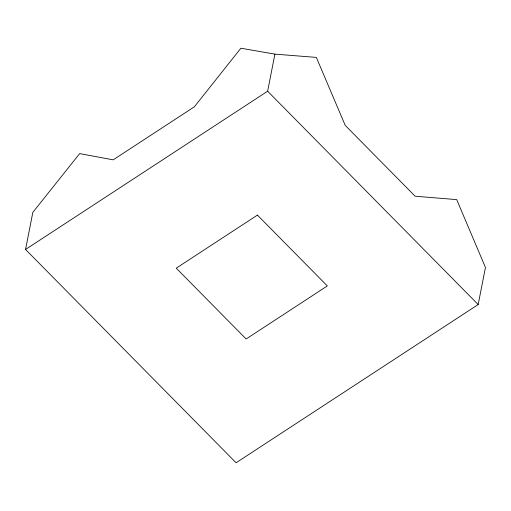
<?xml version="1.0" encoding="UTF-8"?>
<svg xmlns="http://www.w3.org/2000/svg" width="511" height="511" viewBox="0 0 511 511"><rect width="100%" height="100%" fill="white"/><g stroke="black" fill="none" stroke-linecap="round" stroke-linejoin="round"><path stroke-width="0.77" d="M25.55 249.457L32.825 212.384L79.671 153.607L113.193 159.847L194.372 106.786L240.898 48.219L274.905 54.14L316.335 57.398L345.225 125.393L415.13 196.218L456.693 199.616L485.45 267.47L478.175 304.543L236.095 462.781L25.55 249.457L267.63 91.214L274.905 54.14M267.63 91.214L478.175 304.543M257.423 215.105L176.244 268.173L246.142 338.997L327.321 285.93L257.423 215.105"/></g></svg>
